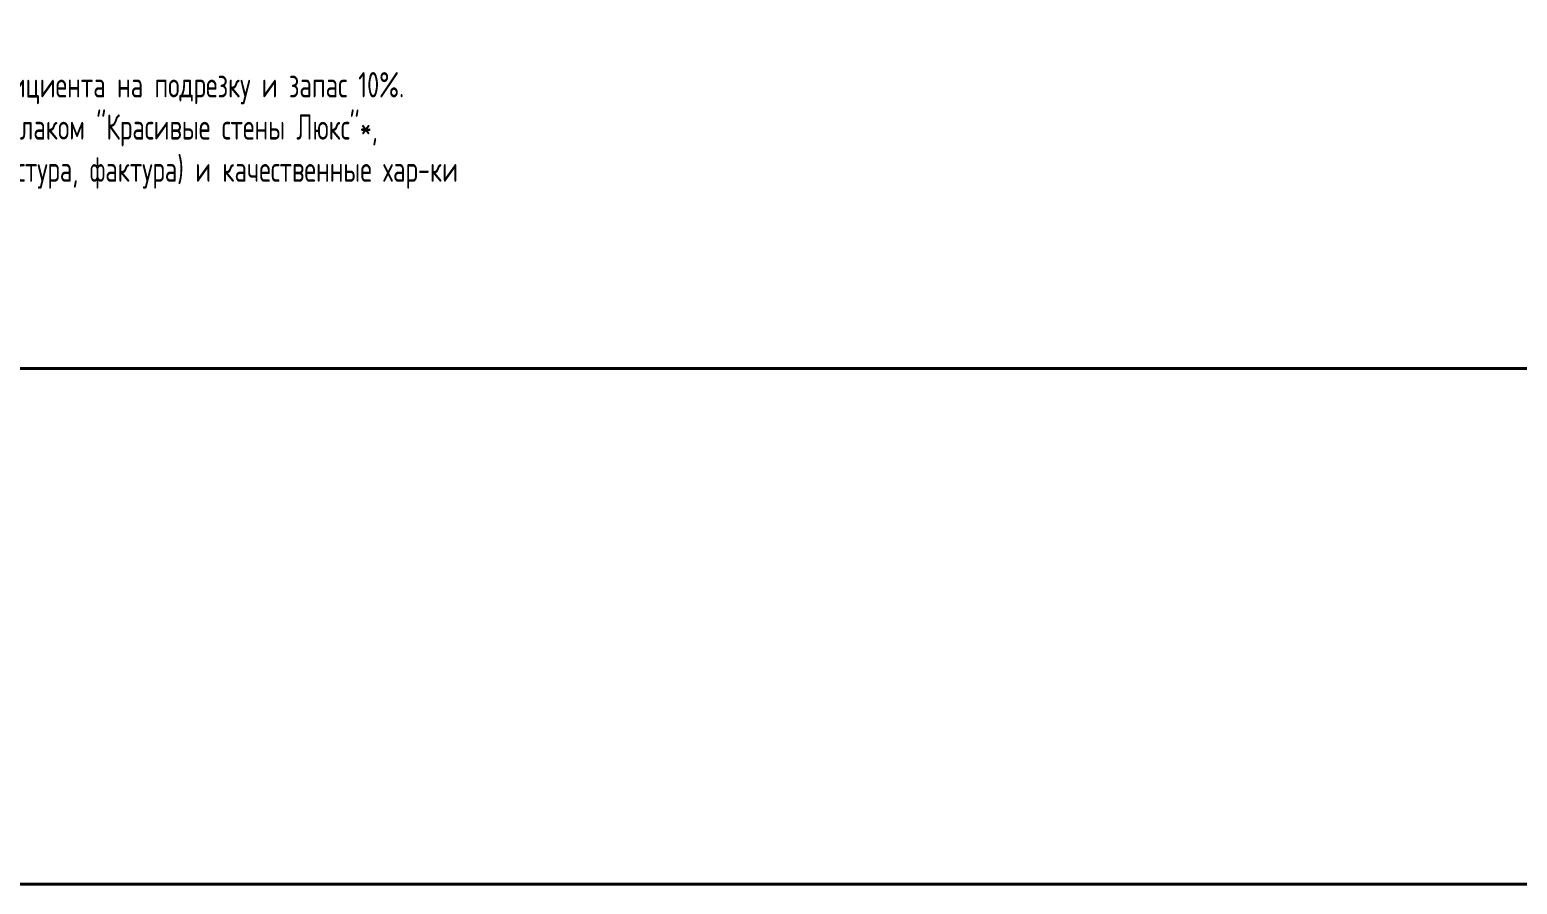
# Model space of a CAD drawing. Header units: millimetres. Extents: x -21315 to 645810, y -219460 to -37438.
# Drawn here: x 113151 to 129019, y -219437 to -210322 of the extents above; entities that cross this region are included whole.
import ezdxf

# ---------------------------------------------------------------- set-up
doc = ezdxf.new("R2010")
doc.units = ezdxf.units.MM
doc.layers.get('Defpoints').update_dxf_attribs({"true_color": 0xe5410b})
doc.layers.add('АР_Кровля', color=186, linetype='Continuous', lineweight=18)
doc.styles.add('ISOCPEUR', font='isocpeur.ttf', dxfattribs={"width": 0.7})

msp = doc.modelspace()

# ---------------------------------------------------------------- linework, layer by layer
at = {"layer": 'Defpoints', "color": 152, "lineweight": 40, "ltscale": 20, "true_color": 0x2776bb}
msp.add_line((76624, -213937), (645810, -213937), dxfattribs=at)
at = {"layer": 'Defpoints', "lineweight": 40, "ltscale": 20}
msp.add_line((76624, -219437), (645810, -219437), dxfattribs=at)

# ---------------------------------------------------------------- texts
at = {"layer": 'АР_Кровля', "color": 2, "lineweight": 40, "ltscale": 20, "insert": (101982, -210324), "char_height": 270, "attachment_point": 1, "style": 'ISOCPEUR'}
msp.add_mtext_dynamic_manual_height_columns('{\\C256;\\c0;Примечание:^J1. Все материалы даны по фактической площади поверхности облицовки без учета коэффициента на подрезку и запас 10%.\\P\\fISOCPEUR|b0|i1|c204|p34;2. \\fISOCPEUR|b0|i0|c204|p34;Стены коридоров общего пользования , рекреаций и классов покрыть антивандальным лаком "Красивые стены Люкс"*,              * ссылка на модель носит рекоменд. характер и опред. внешний вид (форма, цвет, текстура, фактура) и качественные хар-ки материала или оборудования..}', width=16096.86, gutter_width=1250, heights=[0], dxfattribs=at)

doc.saveas('drawing.dxf')
